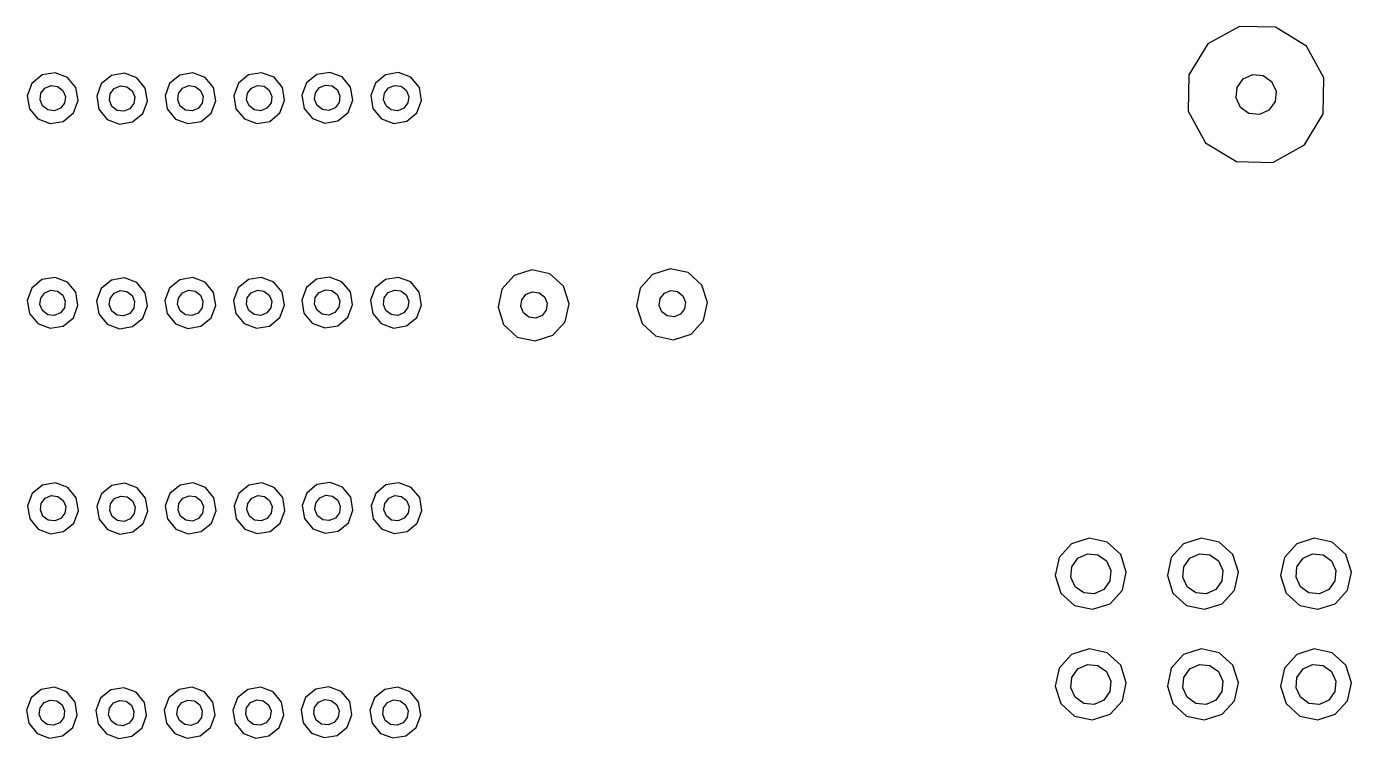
# Model space of a CAD drawing. Extents: x 7 to 220, y 5 to 125.
# Drawn here: x 60.41 to 109.46, y 34.19 to 60.56 of the extents above; entities that cross this region are included whole.
import ezdxf

# ---------------------------------------------------------------- set-up
doc = ezdxf.new("R2010")
doc.units = 0
doc.layers.add('ViasTop', color=7, linetype='CONTINUOUS')

msp = doc.modelspace()

# ---------------------------------------------------------------- linework, layer by layer
at = {"layer": 'ViasTop', "color": 1}
for p, q in [((105.31536, 60.555509), (104.14018, 59.910781)), ((106.65546, 60.526269), (105.31536, 60.555509)), ((107.80141, 59.830893), (106.65546, 60.526269)), ((104.14018, 59.910781), (103.4448, 58.764838)), ((108.44613, 58.655709), (107.80141, 59.830893)), ((60.61095, 58.450392), (60.439731, 57.992145)), ((60.988354, 58.761636), (60.61095, 58.450392)), ((61.470818, 58.842476), (60.988354, 58.761636)), ((61.929065, 58.671257), (61.470818, 58.842476)), ((62.240309, 58.293853), (61.929065, 58.671257)), ((63.17845, 58.434292), (63.007231, 57.976045)), ((63.555854, 58.745536), (63.17845, 58.434292)), ((64.038318, 58.826376), (63.555854, 58.745536)), ((64.496565, 58.655157), (64.038318, 58.826376)), ((64.807809, 58.277753), (64.496565, 58.655157)), ((65.70865, 58.448092), (65.537431, 57.989845)), ((66.086054, 58.759336), (65.70865, 58.448092)), ((66.568518, 58.840176), (66.086054, 58.759336)), ((67.026765, 58.668957), (66.568518, 58.840176)), ((67.338009, 58.291553), (67.026765, 58.668957)), ((68.25515, 58.452392), (68.083931, 57.994145)), ((68.632554, 58.763636), (68.25515, 58.452392)), ((69.115018, 58.844476), (68.632554, 58.763636)), ((69.573265, 58.673257), (69.115018, 58.844476)), ((69.884509, 58.295853), (69.573265, 58.673257)), ((70.77515, 58.465492), (70.603931, 58.007245)), ((71.152554, 58.776736), (70.77515, 58.465492)), ((71.635018, 58.857576), (71.152554, 58.776736)), ((71.255875, 58.291362), (71.481812, 58.385572)), ((71.481812, 58.385572), (71.724584, 58.354192)), ((72.093265, 58.686357), (71.635018, 58.857576)), ((72.404509, 58.308953), (72.093265, 58.686357)), ((73.32645, 58.454092), (73.155231, 57.995845)), ((73.703854, 58.765336), (73.32645, 58.454092)), ((74.186318, 58.846176), (73.703854, 58.765336)), ((74.644565, 58.674957), (74.186318, 58.846176)), ((74.955809, 58.297553), (74.644565, 58.674957)), ((103.4448, 58.764838), (103.4156, 57.424735)), ((105.22819, 58.301572), (105.453, 58.617863)), ((105.453, 58.617863), (105.80584, 58.779375)), ((105.80584, 58.779375), (106.19216, 58.742825)), ((106.19216, 58.742825), (106.50845, 58.518017)), ((106.50845, 58.518017), (106.66996, 58.165181)), ((108.41693, 57.315605), (108.44613, 58.655709)), ((60.439731, 57.992145), (60.520571, 57.509682)), ((60.911732, 57.838936), (60.943112, 58.081707)), ((60.943112, 58.081707), (61.091675, 58.276262)), ((61.091675, 58.276262), (61.317612, 58.370472)), ((61.317612, 58.370472), (61.560384, 58.339092)), ((61.560384, 58.339092), (61.754939, 58.190529)), ((61.754939, 58.190529), (61.849149, 57.964592)), ((61.849149, 57.964592), (61.817769, 57.721821)), ((62.321149, 57.811389), (62.240309, 58.293853)), ((63.007231, 57.976045), (63.088071, 57.493582)), ((63.479232, 57.822836), (63.510612, 58.065607)), ((63.510612, 58.065607), (63.659175, 58.260162)), ((63.659175, 58.260162), (63.885112, 58.354372)), ((63.885112, 58.354372), (64.127884, 58.322992)), ((64.127884, 58.322992), (64.322439, 58.174429)), ((64.322439, 58.174429), (64.416649, 57.948492)), ((64.416649, 57.948492), (64.385269, 57.705721)), ((64.888649, 57.795289), (64.807809, 58.277753)), ((65.537431, 57.989845), (65.618271, 57.507382)), ((66.009432, 57.836636), (66.040812, 58.079407)), ((66.040812, 58.079407), (66.189375, 58.273962)), ((66.189375, 58.273962), (66.415312, 58.368172)), ((66.415312, 58.368172), (66.658084, 58.336792)), ((66.658084, 58.336792), (66.852639, 58.188229)), ((66.852639, 58.188229), (66.946849, 57.962292)), ((66.946849, 57.962292), (66.915469, 57.719521)), ((67.418849, 57.809089), (67.338009, 58.291553)), ((68.083931, 57.994145), (68.164771, 57.511682)), ((68.555932, 57.840936), (68.587312, 58.083707)), ((68.587312, 58.083707), (68.735875, 58.278262)), ((68.735875, 58.278262), (68.961812, 58.372472)), ((68.961812, 58.372472), (69.204584, 58.341092)), ((69.204584, 58.341092), (69.399139, 58.192529)), ((69.399139, 58.192529), (69.493349, 57.966592)), ((69.493349, 57.966592), (69.461969, 57.723821)), ((69.965349, 57.813389), (69.884509, 58.295853)), ((70.603931, 58.007245), (70.684771, 57.524782)), ((71.075932, 57.854036), (71.107312, 58.096807)), ((71.107312, 58.096807), (71.255875, 58.291362)), ((71.724584, 58.354192), (71.919139, 58.205629)), ((71.919139, 58.205629), (72.013349, 57.979692)), ((72.013349, 57.979692), (71.981969, 57.736921)), ((72.485349, 57.826489), (72.404509, 58.308953)), ((73.155231, 57.995845), (73.236071, 57.513382)), ((73.627232, 57.842636), (73.658612, 58.085407)), ((73.658612, 58.085407), (73.807175, 58.279962)), ((73.807175, 58.279962), (74.033112, 58.374172)), ((74.033112, 58.374172), (74.275884, 58.342792)), ((74.275884, 58.342792), (74.470439, 58.194229)), ((74.470439, 58.194229), (74.564649, 57.968292)), ((74.564649, 57.968292), (74.533269, 57.725521)), ((75.036649, 57.815089), (74.955809, 58.297553)), ((105.19169, 57.915252), (105.22819, 58.301572)), ((105.3532, 57.562416), (105.19169, 57.915252)), ((106.66996, 58.165181), (106.63346, 57.778861)), ((60.520571, 57.509682), (60.831815, 57.132278)), ((61.005942, 57.612999), (60.911732, 57.838936)), ((61.200497, 57.464436), (61.005942, 57.612999)), ((61.443269, 57.433056), (61.200497, 57.464436)), ((61.669205, 57.527266), (61.443269, 57.433056)), ((61.817769, 57.721821), (61.669205, 57.527266)), ((62.149929, 57.353142), (62.321149, 57.811389)), ((63.088071, 57.493582), (63.399315, 57.116178)), ((63.573442, 57.596899), (63.479232, 57.822836)), ((63.767997, 57.448336), (63.573442, 57.596899)), ((64.010769, 57.416956), (63.767997, 57.448336)), ((64.236705, 57.511166), (64.010769, 57.416956)), ((64.385269, 57.705721), (64.236705, 57.511166)), ((64.717429, 57.337042), (64.888649, 57.795289)), ((65.618271, 57.507382), (65.929515, 57.129978)), ((66.103642, 57.610699), (66.009432, 57.836636)), ((66.298197, 57.462136), (66.103642, 57.610699)), ((66.540969, 57.430756), (66.298197, 57.462136)), ((66.766905, 57.524966), (66.540969, 57.430756)), ((66.915469, 57.719521), (66.766905, 57.524966)), ((67.247629, 57.350842), (67.418849, 57.809089)), ((68.164771, 57.511682), (68.476015, 57.134278)), ((68.650142, 57.614999), (68.555932, 57.840936)), ((68.844697, 57.466436), (68.650142, 57.614999)), ((69.087469, 57.435056), (68.844697, 57.466436)), ((69.313405, 57.529266), (69.087469, 57.435056)), ((69.461969, 57.723821), (69.313405, 57.529266)), ((69.794129, 57.355142), (69.965349, 57.813389)), ((70.684771, 57.524782), (70.996015, 57.147378)), ((71.170142, 57.628099), (71.075932, 57.854036)), ((71.364697, 57.479536), (71.170142, 57.628099)), ((71.607469, 57.448156), (71.364697, 57.479536)), ((71.833405, 57.542366), (71.607469, 57.448156)), ((71.981969, 57.736921), (71.833405, 57.542366)), ((72.314129, 57.368242), (72.485349, 57.826489)), ((73.236071, 57.513382), (73.547315, 57.135978)), ((73.721442, 57.616699), (73.627232, 57.842636)), ((73.915997, 57.468136), (73.721442, 57.616699)), ((74.158769, 57.436756), (73.915997, 57.468136)), ((74.384705, 57.530966), (74.158769, 57.436756)), ((74.533269, 57.725521), (74.384705, 57.530966)), ((74.865429, 57.356842), (75.036649, 57.815089)), ((103.4156, 57.424735), (104.06033, 56.24955)), ((105.66949, 57.337607), (105.3532, 57.562416)), ((106.40865, 57.462578), (106.05581, 57.301067)), ((106.63346, 57.778861), (106.40865, 57.462578)), ((60.831815, 57.132278), (61.290062, 56.961058)), ((61.290062, 56.961058), (61.772525, 57.041898)), ((61.772525, 57.041898), (62.149929, 57.353142)), ((63.399315, 57.116178), (63.857562, 56.944958)), ((63.857562, 56.944958), (64.340025, 57.025798)), ((64.340025, 57.025798), (64.717429, 57.337042)), ((65.929515, 57.129978), (66.387762, 56.958758)), ((66.387762, 56.958758), (66.870225, 57.039598)), ((66.870225, 57.039598), (67.247629, 57.350842)), ((68.476015, 57.134278), (68.934262, 56.963058)), ((68.934262, 56.963058), (69.416725, 57.043898)), ((69.416725, 57.043898), (69.794129, 57.355142)), ((70.996015, 57.147378), (71.454262, 56.976158)), ((71.454262, 56.976158), (71.936725, 57.056998)), ((71.936725, 57.056998), (72.314129, 57.368242)), ((73.547315, 57.135978), (74.005562, 56.964758)), ((74.005562, 56.964758), (74.488025, 57.045598)), ((74.488025, 57.045598), (74.865429, 57.356842)), ((106.05581, 57.301067), (105.66949, 57.337607)), ((107.72156, 56.169662), (108.41693, 57.315605)), ((104.06033, 56.24955), (105.20627, 55.554175)), ((106.54637, 55.524935), (107.72156, 56.169662)), ((105.20627, 55.554175), (106.54637, 55.524935)), ((79.118548, 51.543509), (78.46953, 51.335489)), ((79.784624, 51.399151), (79.118548, 51.543509)), ((84.240948, 51.585409), (83.59193, 51.377389)), ((84.907024, 51.441051), (84.240948, 51.585409)), ((60.983254, 51.182336), (60.60585, 50.871092)), ((61.465718, 51.263176), (60.983254, 51.182336)), ((61.923965, 51.091957), (61.465718, 51.263176)), ((62.235209, 50.714553), (61.923965, 51.091957)), ((63.550754, 51.166236), (63.17335, 50.854992)), ((64.033218, 51.247076), (63.550754, 51.166236)), ((64.491465, 51.075857), (64.033218, 51.247076)), ((64.802709, 50.698453), (64.491465, 51.075857)), ((66.080954, 51.180036), (65.70355, 50.868792)), ((66.563418, 51.260876), (66.080954, 51.180036)), ((67.021665, 51.089657), (66.563418, 51.260876)), ((67.332909, 50.712253), (67.021665, 51.089657)), ((68.627454, 51.184336), (68.25005, 50.873092)), ((69.109918, 51.265176), (68.627454, 51.184336)), ((69.568165, 51.093957), (69.109918, 51.265176)), ((69.879409, 50.716553), (69.568165, 51.093957)), ((71.147454, 51.197536), (70.77005, 50.886292)), ((71.629918, 51.278376), (71.147454, 51.197536)), ((72.088165, 51.107157), (71.629918, 51.278376)), ((72.399409, 50.729753), (72.088165, 51.107157)), ((73.698754, 51.186036), (73.32135, 50.874792)), ((74.181218, 51.266876), (73.698754, 51.186036)), ((74.639465, 51.095657), (74.181218, 51.266876)), ((74.950709, 50.718253), (74.639465, 51.095657)), ((78.46953, 51.335489), (78.011474, 50.830829)), ((80.289284, 50.941095), (79.784624, 51.399151)), ((83.59193, 51.377389), (83.133874, 50.872729)), ((85.411684, 50.982995), (84.907024, 51.441051)), ((60.60585, 50.871092), (60.434631, 50.412845)), ((60.938012, 50.502407), (61.086575, 50.696962)), ((61.086575, 50.696962), (61.312512, 50.791172)), ((61.312512, 50.791172), (61.555284, 50.759792)), ((61.555284, 50.759792), (61.749839, 50.611229)), ((61.749839, 50.611229), (61.844049, 50.385292)), ((62.316049, 50.232089), (62.235209, 50.714553)), ((63.17335, 50.854992), (63.002131, 50.396745)), ((63.505512, 50.486307), (63.654075, 50.680862)), ((63.654075, 50.680862), (63.880012, 50.775072)), ((63.880012, 50.775072), (64.122784, 50.743692)), ((64.122784, 50.743692), (64.317339, 50.595129)), ((64.317339, 50.595129), (64.411549, 50.369192)), ((64.883549, 50.215989), (64.802709, 50.698453)), ((65.70355, 50.868792), (65.532331, 50.410545)), ((66.035712, 50.500107), (66.184275, 50.694662)), ((66.184275, 50.694662), (66.410212, 50.788872)), ((66.410212, 50.788872), (66.652984, 50.757492)), ((66.652984, 50.757492), (66.847539, 50.608929)), ((66.847539, 50.608929), (66.941749, 50.382992)), ((67.413749, 50.229789), (67.332909, 50.712253)), ((68.25005, 50.873092), (68.078831, 50.414845)), ((68.582212, 50.504407), (68.730775, 50.698962)), ((68.730775, 50.698962), (68.956712, 50.793172)), ((68.956712, 50.793172), (69.199484, 50.761792)), ((69.199484, 50.761792), (69.394039, 50.613229)), ((69.394039, 50.613229), (69.488249, 50.387292)), ((69.960249, 50.234089), (69.879409, 50.716553)), ((70.77005, 50.886292), (70.598831, 50.428045)), ((71.102212, 50.517607), (71.250775, 50.712162)), ((71.250775, 50.712162), (71.476712, 50.806372)), ((71.476712, 50.806372), (71.719484, 50.774992)), ((71.719484, 50.774992), (71.914039, 50.626429)), ((71.914039, 50.626429), (72.008249, 50.400492)), ((72.480249, 50.247289), (72.399409, 50.729753)), ((73.32135, 50.874792), (73.150131, 50.416545)), ((73.653512, 50.506107), (73.802075, 50.700662)), ((73.802075, 50.700662), (74.028012, 50.794872)), ((74.028012, 50.794872), (74.270784, 50.763492)), ((74.270784, 50.763492), (74.465339, 50.614929)), ((74.465339, 50.614929), (74.559549, 50.388992)), ((75.031549, 50.235789), (74.950709, 50.718253)), ((78.011474, 50.830829), (77.867116, 50.164753)), ((78.749392, 50.439377), (78.905413, 50.639575)), ((78.905413, 50.639575), (79.14063, 50.734945)), ((79.14063, 50.734945), (79.392017, 50.699925)), ((79.392017, 50.699925), (79.592215, 50.543905)), ((79.592215, 50.543905), (79.687585, 50.308688)), ((80.497304, 50.292077), (80.289284, 50.941095)), ((83.133874, 50.872729), (82.989516, 50.206653)), ((83.871792, 50.481277), (84.027813, 50.681475)), ((84.027813, 50.681475), (84.26303, 50.776845)), ((84.26303, 50.776845), (84.514417, 50.741825)), ((84.514417, 50.741825), (84.714615, 50.585805)), ((84.714615, 50.585805), (84.809985, 50.350588)), ((85.619704, 50.333977), (85.411684, 50.982995)), ((60.434631, 50.412845), (60.515471, 49.930382)), ((60.906632, 50.259636), (60.938012, 50.502407)), ((61.000842, 50.033699), (60.906632, 50.259636)), ((61.812669, 50.142521), (61.664105, 49.947966)), ((61.844049, 50.385292), (61.812669, 50.142521)), ((62.144829, 49.773842), (62.316049, 50.232089)), ((63.002131, 50.396745), (63.082971, 49.914282)), ((63.474132, 50.243536), (63.505512, 50.486307)), ((63.568342, 50.017599), (63.474132, 50.243536)), ((64.380169, 50.126421), (64.231605, 49.931866)), ((64.411549, 50.369192), (64.380169, 50.126421)), ((64.712329, 49.757742), (64.883549, 50.215989)), ((65.532331, 50.410545), (65.613171, 49.928082)), ((66.004332, 50.257336), (66.035712, 50.500107)), ((66.098542, 50.031399), (66.004332, 50.257336)), ((66.910369, 50.140221), (66.761805, 49.945666)), ((66.941749, 50.382992), (66.910369, 50.140221)), ((67.242529, 49.771542), (67.413749, 50.229789)), ((68.078831, 50.414845), (68.159671, 49.932382)), ((68.550832, 50.261636), (68.582212, 50.504407)), ((68.645042, 50.035699), (68.550832, 50.261636)), ((69.456869, 50.144521), (69.308305, 49.949966)), ((69.488249, 50.387292), (69.456869, 50.144521)), ((69.789029, 49.775842), (69.960249, 50.234089)), ((70.598831, 50.428045), (70.679671, 49.945582)), ((71.070832, 50.274836), (71.102212, 50.517607)), ((71.165042, 50.048899), (71.070832, 50.274836)), ((71.359597, 49.900336), (71.165042, 50.048899)), ((71.976869, 50.157721), (71.828305, 49.963166)), ((72.008249, 50.400492), (71.976869, 50.157721)), ((72.309029, 49.789042), (72.480249, 50.247289)), ((73.150131, 50.416545), (73.230971, 49.934082)), ((73.622132, 50.263336), (73.653512, 50.506107)), ((73.716342, 50.037399), (73.622132, 50.263336)), ((73.910897, 49.888836), (73.716342, 50.037399)), ((74.528169, 50.146221), (74.379605, 49.951666)), ((74.559549, 50.388992), (74.528169, 50.146221)), ((74.860329, 49.777542), (75.031549, 50.235789)), ((77.867116, 50.164753), (78.075136, 49.515735)), ((78.714372, 50.18799), (78.749392, 50.439377)), ((78.809742, 49.952773), (78.714372, 50.18799)), ((79.652565, 50.057301), (79.496545, 49.857102)), ((79.687585, 50.308688), (79.652565, 50.057301)), ((80.352946, 49.626001), (80.497304, 50.292077)), ((82.989516, 50.206653), (83.197536, 49.557635)), ((83.836772, 50.22989), (83.871792, 50.481277)), ((83.932142, 49.994673), (83.836772, 50.22989)), ((84.774965, 50.099201), (84.618945, 49.899002)), ((84.809985, 50.350588), (84.774965, 50.099201)), ((85.475346, 49.667901), (85.619704, 50.333977)), ((60.515471, 49.930382), (60.826715, 49.552978)), ((60.826715, 49.552978), (61.284962, 49.381758)), ((61.195397, 49.885136), (61.000842, 50.033699)), ((61.438169, 49.853756), (61.195397, 49.885136)), ((61.664105, 49.947966), (61.438169, 49.853756)), ((61.767425, 49.462598), (62.144829, 49.773842)), ((63.082971, 49.914282), (63.394215, 49.536878)), ((63.762897, 49.869036), (63.568342, 50.017599)), ((64.005669, 49.837656), (63.762897, 49.869036)), ((64.231605, 49.931866), (64.005669, 49.837656)), ((64.334925, 49.446498), (64.712329, 49.757742)), ((65.613171, 49.928082), (65.924415, 49.550678)), ((65.924415, 49.550678), (66.382662, 49.379458)), ((66.293097, 49.882836), (66.098542, 50.031399)), ((66.535869, 49.851456), (66.293097, 49.882836)), ((66.761805, 49.945666), (66.535869, 49.851456)), ((66.865125, 49.460298), (67.242529, 49.771542)), ((68.159671, 49.932382), (68.470915, 49.554978)), ((68.470915, 49.554978), (68.929162, 49.383758)), ((68.839597, 49.887136), (68.645042, 50.035699)), ((69.082369, 49.855756), (68.839597, 49.887136)), ((69.308305, 49.949966), (69.082369, 49.855756)), ((69.411625, 49.464598), (69.789029, 49.775842)), ((70.679671, 49.945582), (70.990915, 49.568178)), ((70.990915, 49.568178), (71.449162, 49.396958)), ((71.602369, 49.868956), (71.359597, 49.900336)), ((71.828305, 49.963166), (71.602369, 49.868956)), ((71.931625, 49.477798), (72.309029, 49.789042)), ((73.230971, 49.934082), (73.542215, 49.556678)), ((73.542215, 49.556678), (74.000462, 49.385458)), ((74.153669, 49.857456), (73.910897, 49.888836)), ((74.379605, 49.951666), (74.153669, 49.857456)), ((74.482925, 49.466298), (74.860329, 49.777542)), ((79.009941, 49.796752), (78.809742, 49.952773)), ((79.261328, 49.761732), (79.009941, 49.796752)), ((79.496545, 49.857102), (79.261328, 49.761732)), ((79.89489, 49.121341), (80.352946, 49.626001)), ((83.197536, 49.557635), (83.702196, 49.099579)), ((84.132341, 49.838652), (83.932142, 49.994673)), ((84.383728, 49.803632), (84.132341, 49.838652)), ((84.618945, 49.899002), (84.383728, 49.803632)), ((85.01729, 49.163241), (85.475346, 49.667901)), ((61.284962, 49.381758), (61.767425, 49.462598)), ((63.394215, 49.536878), (63.852462, 49.365658)), ((63.852462, 49.365658), (64.334925, 49.446498)), ((66.382662, 49.379458), (66.865125, 49.460298)), ((68.929162, 49.383758), (69.411625, 49.464598)), ((71.449162, 49.396958), (71.931625, 49.477798)), ((74.000462, 49.385458), (74.482925, 49.466298)), ((78.075136, 49.515735), (78.579796, 49.057679)), ((78.579796, 49.057679), (79.245872, 48.913321)), ((79.245872, 48.913321), (79.89489, 49.121341)), ((83.702196, 49.099579), (84.368272, 48.955221)), ((84.368272, 48.955221), (85.01729, 49.163241)), ((71.646218, 43.671976), (71.163754, 43.591136)), ((72.104465, 43.500757), (71.646218, 43.671976)), ((74.197518, 43.660476), (73.715054, 43.579636)), ((74.655765, 43.489257), (74.197518, 43.660476)), ((60.62215, 43.264692), (60.450931, 42.806445)), ((60.999554, 43.575936), (60.62215, 43.264692)), ((61.482018, 43.656776), (60.999554, 43.575936)), ((61.102875, 43.090562), (61.328812, 43.184772)), ((61.328812, 43.184772), (61.571584, 43.153392)), ((61.940265, 43.485557), (61.482018, 43.656776)), ((62.251509, 43.108153), (61.940265, 43.485557)), ((63.18965, 43.248592), (63.018431, 42.790345)), ((63.567054, 43.559836), (63.18965, 43.248592)), ((64.049518, 43.640676), (63.567054, 43.559836)), ((64.507765, 43.469457), (64.049518, 43.640676)), ((64.819009, 43.092053), (64.507765, 43.469457)), ((65.71985, 43.262392), (65.548631, 42.804145)), ((66.097254, 43.573636), (65.71985, 43.262392)), ((66.579718, 43.654476), (66.097254, 43.573636)), ((66.200575, 43.088262), (66.426512, 43.182472)), ((66.426512, 43.182472), (66.669284, 43.151092)), ((67.037965, 43.483257), (66.579718, 43.654476)), ((67.349209, 43.105853), (67.037965, 43.483257)), ((68.26635, 43.266692), (68.095131, 42.808445)), ((68.643754, 43.577936), (68.26635, 43.266692)), ((69.126218, 43.658776), (68.643754, 43.577936)), ((68.747075, 43.092562), (68.973012, 43.186772)), ((68.973012, 43.186772), (69.215784, 43.155392)), ((69.584465, 43.487557), (69.126218, 43.658776)), ((69.895709, 43.110153), (69.584465, 43.487557)), ((70.78635, 43.279892), (70.615131, 42.821645)), ((71.163754, 43.591136), (70.78635, 43.279892)), ((71.267075, 43.105762), (71.493012, 43.199972)), ((71.493012, 43.199972), (71.735784, 43.168592)), ((72.415709, 43.123353), (72.104465, 43.500757)), ((73.33765, 43.268392), (73.166431, 42.810145)), ((73.715054, 43.579636), (73.33765, 43.268392)), ((73.818375, 43.094262), (74.044312, 43.188472)), ((74.044312, 43.188472), (74.287084, 43.157092)), ((74.967009, 43.111853), (74.655765, 43.489257)), ((60.450931, 42.806445), (60.531771, 42.323982)), ((60.922932, 42.653236), (60.954312, 42.896007)), ((60.954312, 42.896007), (61.102875, 43.090562)), ((61.571584, 43.153392), (61.766139, 43.004829)), ((61.766139, 43.004829), (61.860349, 42.778892)), ((61.860349, 42.778892), (61.828969, 42.536121)), ((62.332349, 42.625689), (62.251509, 43.108153)), ((63.018431, 42.790345), (63.099271, 42.307882)), ((63.490432, 42.637136), (63.521812, 42.879907)), ((63.521812, 42.879907), (63.670375, 43.074462)), ((63.670375, 43.074462), (63.896312, 43.168672)), ((63.896312, 43.168672), (64.139084, 43.137292)), ((64.139084, 43.137292), (64.333639, 42.988729)), ((64.333639, 42.988729), (64.427849, 42.762792)), ((64.427849, 42.762792), (64.396469, 42.520021)), ((64.899849, 42.609589), (64.819009, 43.092053)), ((65.548631, 42.804145), (65.629471, 42.321682)), ((66.020632, 42.650936), (66.052012, 42.893707)), ((66.052012, 42.893707), (66.200575, 43.088262)), ((66.669284, 43.151092), (66.863839, 43.002529)), ((66.863839, 43.002529), (66.958049, 42.776592)), ((66.958049, 42.776592), (66.926669, 42.533821)), ((67.430049, 42.623389), (67.349209, 43.105853)), ((68.095131, 42.808445), (68.175971, 42.325982)), ((68.567132, 42.655236), (68.598512, 42.898007)), ((68.598512, 42.898007), (68.747075, 43.092562)), ((69.215784, 43.155392), (69.410339, 43.006829)), ((69.410339, 43.006829), (69.504549, 42.780892)), ((69.504549, 42.780892), (69.473169, 42.538121)), ((69.976549, 42.627689), (69.895709, 43.110153)), ((70.615131, 42.821645), (70.695971, 42.339182)), ((71.087132, 42.668436), (71.118512, 42.911207)), ((71.118512, 42.911207), (71.267075, 43.105762)), ((71.735784, 43.168592), (71.930339, 43.020029)), ((71.930339, 43.020029), (72.024549, 42.794092)), ((72.024549, 42.794092), (71.993169, 42.551321)), ((72.496549, 42.640889), (72.415709, 43.123353)), ((73.166431, 42.810145), (73.247271, 42.327682)), ((73.638432, 42.656936), (73.669812, 42.899707)), ((73.669812, 42.899707), (73.818375, 43.094262)), ((74.287084, 43.157092), (74.481639, 43.008529)), ((74.481639, 43.008529), (74.575849, 42.782592)), ((74.575849, 42.782592), (74.544469, 42.539821)), ((75.047849, 42.629389), (74.967009, 43.111853)), ((60.531771, 42.323982), (60.843015, 41.946578)), ((61.017142, 42.427299), (60.922932, 42.653236)), ((61.211697, 42.278736), (61.017142, 42.427299)), ((61.454469, 42.247356), (61.211697, 42.278736)), ((61.680405, 42.341566), (61.454469, 42.247356)), ((61.828969, 42.536121), (61.680405, 42.341566)), ((62.161129, 42.167442), (62.332349, 42.625689)), ((63.099271, 42.307882), (63.410515, 41.930478)), ((63.584642, 42.411199), (63.490432, 42.637136)), ((63.779197, 42.262636), (63.584642, 42.411199)), ((64.021969, 42.231256), (63.779197, 42.262636)), ((64.247905, 42.325466), (64.021969, 42.231256)), ((64.396469, 42.520021), (64.247905, 42.325466)), ((64.728629, 42.151342), (64.899849, 42.609589)), ((65.629471, 42.321682), (65.940715, 41.944278)), ((66.114842, 42.424999), (66.020632, 42.650936)), ((66.309397, 42.276436), (66.114842, 42.424999)), ((66.552169, 42.245056), (66.309397, 42.276436)), ((66.778105, 42.339266), (66.552169, 42.245056)), ((66.926669, 42.533821), (66.778105, 42.339266)), ((67.258829, 42.165142), (67.430049, 42.623389)), ((68.175971, 42.325982), (68.487215, 41.948578)), ((68.661342, 42.429299), (68.567132, 42.655236)), ((68.855897, 42.280736), (68.661342, 42.429299)), ((69.098669, 42.249356), (68.855897, 42.280736)), ((69.324605, 42.343566), (69.098669, 42.249356)), ((69.473169, 42.538121), (69.324605, 42.343566)), ((69.805329, 42.169442), (69.976549, 42.627689)), ((70.695971, 42.339182), (71.007215, 41.961778)), ((71.181342, 42.442499), (71.087132, 42.668436)), ((71.375897, 42.293936), (71.181342, 42.442499)), ((71.618669, 42.262556), (71.375897, 42.293936)), ((71.844605, 42.356766), (71.618669, 42.262556)), ((71.993169, 42.551321), (71.844605, 42.356766)), ((72.325329, 42.182642), (72.496549, 42.640889)), ((73.247271, 42.327682), (73.558515, 41.950278)), ((73.732642, 42.430999), (73.638432, 42.656936)), ((73.927197, 42.282436), (73.732642, 42.430999)), ((74.169969, 42.251056), (73.927197, 42.282436)), ((74.395905, 42.345266), (74.169969, 42.251056)), ((74.544469, 42.539821), (74.395905, 42.345266)), ((74.876629, 42.171142), (75.047849, 42.629389)), ((60.843015, 41.946578), (61.301262, 41.775358)), ((61.301262, 41.775358), (61.783725, 41.856198)), ((61.783725, 41.856198), (62.161129, 42.167442)), ((63.410515, 41.930478), (63.868762, 41.759258)), ((63.868762, 41.759258), (64.351225, 41.840098)), ((64.351225, 41.840098), (64.728629, 42.151342)), ((65.940715, 41.944278), (66.398962, 41.773058)), ((66.398962, 41.773058), (66.881425, 41.853898)), ((66.881425, 41.853898), (67.258829, 42.165142)), ((68.487215, 41.948578), (68.945462, 41.777358)), ((68.945462, 41.777358), (69.427925, 41.858198)), ((69.427925, 41.858198), (69.805329, 42.169442)), ((71.007215, 41.961778), (71.465462, 41.790558)), ((71.465462, 41.790558), (71.947925, 41.871398)), ((71.947925, 41.871398), (72.325329, 42.182642)), ((73.558515, 41.950278), (74.016762, 41.779058)), ((74.016762, 41.779058), (74.499225, 41.859898)), ((74.499225, 41.859898), (74.876629, 42.171142)), ((99.10023, 41.397237), (98.64218, 40.892577)), ((99.74925, 41.605258), (99.10023, 41.397237)), ((100.41533, 41.4609), (99.74925, 41.605258)), ((100.91999, 41.002844), (100.41533, 41.4609)), ((103.24943, 41.397237), (102.79138, 40.892577)), ((103.89845, 41.605258), (103.24943, 41.397237)), ((104.56453, 41.4609), (103.89845, 41.605258)), ((105.06919, 41.002844), (104.56453, 41.4609)), ((107.43703, 41.397237), (106.97898, 40.892577)), ((108.08605, 41.605258), (107.43703, 41.397237)), ((108.75213, 41.4609), (108.08605, 41.605258)), ((109.25679, 41.002844), (108.75213, 41.4609)), ((98.64218, 40.892577), (98.49782, 40.226501)), ((99.11026, 40.551513), (99.33507, 40.867804)), ((99.33507, 40.867804), (99.68791, 41.029316)), ((99.68791, 41.029316), (100.07423, 40.992766)), ((100.07423, 40.992766), (100.39052, 40.767957)), ((100.39052, 40.767957), (100.55203, 40.415122)), ((101.12801, 40.353826), (100.91999, 41.002844)), ((102.79138, 40.892577), (102.64702, 40.226501)), ((103.25946, 40.551513), (103.48427, 40.867804)), ((103.48427, 40.867804), (103.83711, 41.029316)), ((103.83711, 41.029316), (104.22343, 40.992766)), ((104.22343, 40.992766), (104.53972, 40.767957)), ((104.53972, 40.767957), (104.70123, 40.415122)), ((105.27721, 40.353826), (105.06919, 41.002844)), ((106.97898, 40.892577), (106.83462, 40.226501)), ((107.44706, 40.551513), (107.67187, 40.867804)), ((107.67187, 40.867804), (108.02471, 41.029316)), ((108.02471, 41.029316), (108.41103, 40.992766)), ((108.41103, 40.992766), (108.72732, 40.767957)), ((108.72732, 40.767957), (108.88883, 40.415122)), ((109.46481, 40.353826), (109.25679, 41.002844)), ((98.49782, 40.226501), (98.70584, 39.577483)), ((99.07376, 40.165192), (99.11026, 40.551513)), ((100.55203, 40.415122), (100.51553, 40.028801)), ((100.98365, 39.68775), (101.12801, 40.353826)), ((102.64702, 40.226501), (102.85504, 39.577483)), ((103.22296, 40.165192), (103.25946, 40.551513)), ((104.70123, 40.415122), (104.66473, 40.028801)), ((105.13285, 39.68775), (105.27721, 40.353826)), ((106.83462, 40.226501), (107.04264, 39.577483)), ((107.41056, 40.165192), (107.44706, 40.551513)), ((108.88883, 40.415122), (108.85233, 40.028801)), ((109.32045, 39.68775), (109.46481, 40.353826)), ((99.23527, 39.812357), (99.07376, 40.165192)), ((99.55156, 39.587548), (99.23527, 39.812357)), ((100.51553, 40.028801), (100.29072, 39.712519)), ((103.38447, 39.812357), (103.22296, 40.165192)), ((103.70076, 39.587548), (103.38447, 39.812357)), ((104.66473, 40.028801), (104.43992, 39.712519)), ((107.57207, 39.812357), (107.41056, 40.165192)), ((107.88836, 39.587548), (107.57207, 39.812357)), ((108.85233, 40.028801), (108.62752, 39.712519)), ((98.70584, 39.577483), (99.2105, 39.119428)), ((99.93788, 39.551008), (99.55156, 39.587548)), ((100.29072, 39.712519), (99.93788, 39.551008)), ((100.52559, 39.18309), (100.98365, 39.68775)), ((102.85504, 39.577483), (103.3597, 39.119428)), ((104.08708, 39.551008), (103.70076, 39.587548)), ((104.43992, 39.712519), (104.08708, 39.551008)), ((104.67479, 39.18309), (105.13285, 39.68775)), ((107.04264, 39.577483), (107.5473, 39.119428)), ((108.27468, 39.551008), (107.88836, 39.587548)), ((108.62752, 39.712519), (108.27468, 39.551008)), ((108.86239, 39.18309), (109.32045, 39.68775)), ((99.2105, 39.119428), (99.87658, 38.97507)), ((99.87658, 38.97507), (100.52559, 39.18309)), ((103.3597, 39.119428), (104.02578, 38.97507)), ((104.02578, 38.97507), (104.67479, 39.18309)), ((107.5473, 39.119428), (108.21338, 38.97507)), ((108.21338, 38.97507), (108.86239, 39.18309)), ((99.10023, 37.302537), (98.64218, 36.797877)), ((99.74925, 37.510558), (99.10023, 37.302537)), ((100.41533, 37.3662), (99.74925, 37.510558)), ((100.91999, 36.908144), (100.41533, 37.3662)), ((103.24943, 37.302537), (102.79138, 36.797877)), ((103.89845, 37.510558), (103.24943, 37.302537)), ((104.56453, 37.3662), (103.89845, 37.510558)), ((105.06919, 36.908144), (104.56453, 37.3662)), ((107.43703, 37.302537), (106.97898, 36.797877)), ((108.08605, 37.510558), (107.43703, 37.302537)), ((108.75213, 37.3662), (108.08605, 37.510558)), ((109.25679, 36.908144), (108.75213, 37.3662)), ((98.64218, 36.797877), (98.49782, 36.131801)), ((99.33507, 36.773104), (99.68791, 36.934616)), ((99.68791, 36.934616), (100.07423, 36.898066)), ((100.07423, 36.898066), (100.39052, 36.673257)), ((101.12801, 36.259126), (100.91999, 36.908144)), ((102.79138, 36.797877), (102.64702, 36.131801)), ((103.48427, 36.773104), (103.83711, 36.934616)), ((103.83711, 36.934616), (104.22343, 36.898066)), ((104.22343, 36.898066), (104.53972, 36.673257)), ((105.27721, 36.259126), (105.06919, 36.908144)), ((106.97898, 36.797877), (106.83462, 36.131801)), ((107.67187, 36.773104), (108.02471, 36.934616)), ((108.02471, 36.934616), (108.41103, 36.898066)), ((108.41103, 36.898066), (108.72732, 36.673257)), ((109.46481, 36.259126), (109.25679, 36.908144)), ((99.07376, 36.070492), (99.11026, 36.456813)), ((99.11026, 36.456813), (99.33507, 36.773104)), ((100.39052, 36.673257), (100.55203, 36.320422)), ((100.55203, 36.320422), (100.51553, 35.934101)), ((103.22296, 36.070492), (103.25946, 36.456813)), ((103.25946, 36.456813), (103.48427, 36.773104)), ((104.53972, 36.673257), (104.70123, 36.320422)), ((104.70123, 36.320422), (104.66473, 35.934101)), ((107.41056, 36.070492), (107.44706, 36.456813)), ((107.44706, 36.456813), (107.67187, 36.773104)), ((108.72732, 36.673257), (108.88883, 36.320422)), ((108.88883, 36.320422), (108.85233, 35.934101)), ((60.958054, 36.008936), (60.58065, 35.697692)), ((61.440518, 36.089776), (60.958054, 36.008936)), ((61.898765, 35.918557), (61.440518, 36.089776)), ((62.210009, 35.541153), (61.898765, 35.918557)), ((63.525554, 35.992936), (63.14815, 35.681692)), ((64.008018, 36.073776), (63.525554, 35.992936)), ((64.466265, 35.902557), (64.008018, 36.073776)), ((64.777509, 35.525153), (64.466265, 35.902557)), ((66.055754, 36.006636), (65.67835, 35.695392)), ((66.538218, 36.087476), (66.055754, 36.006636)), ((66.996465, 35.916257), (66.538218, 36.087476)), ((67.307709, 35.538853), (66.996465, 35.916257)), ((68.602254, 36.011036), (68.22485, 35.699792)), ((69.084718, 36.091876), (68.602254, 36.011036)), ((69.542965, 35.920657), (69.084718, 36.091876)), ((69.854209, 35.543253), (69.542965, 35.920657)), ((71.122254, 36.024136), (70.74485, 35.712892)), ((71.604718, 36.104976), (71.122254, 36.024136)), ((72.062965, 35.933757), (71.604718, 36.104976)), ((72.374209, 35.556353), (72.062965, 35.933757)), ((73.673554, 36.012736), (73.29615, 35.701492)), ((74.156018, 36.093576), (73.673554, 36.012736)), ((74.614265, 35.922357), (74.156018, 36.093576)), ((74.925509, 35.544953), (74.614265, 35.922357)), ((98.49782, 36.131801), (98.70584, 35.482783)), ((99.23527, 35.717657), (99.07376, 36.070492)), ((100.51553, 35.934101), (100.29072, 35.617819)), ((100.98365, 35.59305), (101.12801, 36.259126)), ((102.64702, 36.131801), (102.85504, 35.482783)), ((103.38447, 35.717657), (103.22296, 36.070492)), ((104.66473, 35.934101), (104.43992, 35.617819)), ((105.13285, 35.59305), (105.27721, 36.259126)), ((106.83462, 36.131801), (107.04264, 35.482783)), ((107.57207, 35.717657), (107.41056, 36.070492)), ((108.85233, 35.934101), (108.62752, 35.617819)), ((109.32045, 35.59305), (109.46481, 36.259126)), ((60.58065, 35.697692), (60.409431, 35.239445)), ((60.881432, 35.086236), (60.912812, 35.329007)), ((60.912812, 35.329007), (61.061375, 35.523562)), ((61.061375, 35.523562), (61.287312, 35.617772)), ((61.287312, 35.617772), (61.530084, 35.586392)), ((61.530084, 35.586392), (61.724639, 35.437829)), ((61.724639, 35.437829), (61.818849, 35.211892)), ((62.290849, 35.058689), (62.210009, 35.541153)), ((63.14815, 35.681692), (62.976931, 35.223445)), ((63.480312, 35.313007), (63.628875, 35.507562)), ((63.628875, 35.507562), (63.854812, 35.601772)), ((63.854812, 35.601772), (64.097584, 35.570392)), ((64.097584, 35.570392), (64.292139, 35.421829)), ((64.292139, 35.421829), (64.386349, 35.195892)), ((64.858349, 35.042689), (64.777509, 35.525153)), ((65.67835, 35.695392), (65.507131, 35.237145)), ((65.979132, 35.083936), (66.010512, 35.326707)), ((66.010512, 35.326707), (66.159075, 35.521262)), ((66.159075, 35.521262), (66.385012, 35.615472)), ((66.385012, 35.615472), (66.627784, 35.584092)), ((66.627784, 35.584092), (66.822339, 35.435529)), ((66.822339, 35.435529), (66.916549, 35.209592)), ((67.388549, 35.056389), (67.307709, 35.538853)), ((68.22485, 35.699792), (68.053631, 35.241545)), ((68.525632, 35.088336), (68.557012, 35.331107)), ((68.557012, 35.331107), (68.705575, 35.525662)), ((68.705575, 35.525662), (68.931512, 35.619872)), ((68.931512, 35.619872), (69.174284, 35.588492)), ((69.174284, 35.588492), (69.368839, 35.439929)), ((69.368839, 35.439929), (69.463049, 35.213992)), ((69.935049, 35.060789), (69.854209, 35.543253)), ((70.74485, 35.712892), (70.573631, 35.254645)), ((71.045632, 35.101436), (71.077012, 35.344207)), ((71.077012, 35.344207), (71.225575, 35.538762)), ((71.225575, 35.538762), (71.451512, 35.632972)), ((71.451512, 35.632972), (71.694284, 35.601592)), ((71.694284, 35.601592), (71.888839, 35.453029)), ((71.888839, 35.453029), (71.983049, 35.227092)), ((72.455049, 35.073889), (72.374209, 35.556353)), ((73.29615, 35.701492), (73.124931, 35.243245)), ((73.596932, 35.090036), (73.628312, 35.332807)), ((73.628312, 35.332807), (73.776875, 35.527362)), ((73.776875, 35.527362), (74.002812, 35.621572)), ((74.002812, 35.621572), (74.245584, 35.590192)), ((74.245584, 35.590192), (74.440139, 35.441629)), ((74.440139, 35.441629), (74.534349, 35.215692)), ((75.006349, 35.062489), (74.925509, 35.544953)), ((98.70584, 35.482783), (99.2105, 35.024728)), ((99.55156, 35.492848), (99.23527, 35.717657)), ((99.93788, 35.456308), (99.55156, 35.492848)), ((100.29072, 35.617819), (99.93788, 35.456308)), ((100.52559, 35.08839), (100.98365, 35.59305)), ((102.85504, 35.482783), (103.3597, 35.024728)), ((103.70076, 35.492848), (103.38447, 35.717657)), ((104.08708, 35.456308), (103.70076, 35.492848)), ((104.43992, 35.617819), (104.08708, 35.456308)), ((104.67479, 35.08839), (105.13285, 35.59305)), ((107.04264, 35.482783), (107.5473, 35.024728)), ((107.88836, 35.492848), (107.57207, 35.717657)), ((108.27468, 35.456308), (107.88836, 35.492848)), ((108.62752, 35.617819), (108.27468, 35.456308)), ((108.86239, 35.08839), (109.32045, 35.59305)), ((60.409431, 35.239445), (60.490271, 34.756982)), ((60.975642, 34.860299), (60.881432, 35.086236)), ((61.170197, 34.711736), (60.975642, 34.860299)), ((61.787469, 34.969121), (61.638905, 34.774566)), ((61.818849, 35.211892), (61.787469, 34.969121)), ((62.119629, 34.600442), (62.290849, 35.058689)), ((62.976931, 35.223445), (63.057771, 34.740982)), ((63.448932, 35.070236), (63.480312, 35.313007)), ((63.543142, 34.844299), (63.448932, 35.070236)), ((63.737697, 34.695736), (63.543142, 34.844299)), ((64.354969, 34.953121), (64.206405, 34.758566)), ((64.386349, 35.195892), (64.354969, 34.953121)), ((64.687129, 34.584442), (64.858349, 35.042689)), ((65.507131, 35.237145), (65.587971, 34.754682)), ((66.073342, 34.857999), (65.979132, 35.083936)), ((66.267897, 34.709436), (66.073342, 34.857999)), ((66.885169, 34.966821), (66.736605, 34.772266)), ((66.916549, 35.209592), (66.885169, 34.966821)), ((67.217329, 34.598142), (67.388549, 35.056389)), ((68.053631, 35.241545), (68.134471, 34.759082)), ((68.619842, 34.862399), (68.525632, 35.088336)), ((68.814397, 34.713836), (68.619842, 34.862399)), ((69.431669, 34.971221), (69.283105, 34.776666)), ((69.463049, 35.213992), (69.431669, 34.971221)), ((69.763829, 34.602542), (69.935049, 35.060789)), ((70.573631, 35.254645), (70.654471, 34.772182)), ((71.139842, 34.875499), (71.045632, 35.101436)), ((71.334397, 34.726936), (71.139842, 34.875499)), ((71.951669, 34.984321), (71.803105, 34.789766)), ((71.983049, 35.227092), (71.951669, 34.984321)), ((72.283829, 34.615642), (72.455049, 35.073889)), ((73.124931, 35.243245), (73.205771, 34.760782)), ((73.691142, 34.864099), (73.596932, 35.090036)), ((73.885697, 34.715536), (73.691142, 34.864099)), ((74.502969, 34.972921), (74.354405, 34.778366)), ((74.534349, 35.215692), (74.502969, 34.972921)), ((74.835129, 34.604242), (75.006349, 35.062489)), ((99.2105, 35.024728), (99.87658, 34.88037)), ((99.87658, 34.88037), (100.52559, 35.08839)), ((103.3597, 35.024728), (104.02578, 34.88037)), ((104.02578, 34.88037), (104.67479, 35.08839)), ((107.5473, 35.024728), (108.21338, 34.88037)), ((108.21338, 34.88037), (108.86239, 35.08839)), ((60.490271, 34.756982), (60.801515, 34.379578)), ((60.801515, 34.379578), (61.259762, 34.208358)), ((61.412969, 34.680356), (61.170197, 34.711736)), ((61.638905, 34.774566), (61.412969, 34.680356)), ((61.742225, 34.289198), (62.119629, 34.600442)), ((63.057771, 34.740982), (63.369015, 34.363578)), ((63.369015, 34.363578), (63.827262, 34.192358)), ((63.980469, 34.664356), (63.737697, 34.695736)), ((64.206405, 34.758566), (63.980469, 34.664356)), ((64.309725, 34.273198), (64.687129, 34.584442)), ((65.587971, 34.754682), (65.899215, 34.377278)), ((65.899215, 34.377278), (66.357462, 34.206058)), ((66.510669, 34.678056), (66.267897, 34.709436)), ((66.736605, 34.772266), (66.510669, 34.678056)), ((66.839925, 34.286898), (67.217329, 34.598142)), ((68.134471, 34.759082), (68.445715, 34.381678)), ((68.445715, 34.381678), (68.903962, 34.210458)), ((69.057169, 34.682456), (68.814397, 34.713836)), ((69.283105, 34.776666), (69.057169, 34.682456)), ((69.386425, 34.291298), (69.763829, 34.602542)), ((70.654471, 34.772182), (70.965715, 34.394778)), ((70.965715, 34.394778), (71.423962, 34.223558)), ((71.577169, 34.695556), (71.334397, 34.726936)), ((71.803105, 34.789766), (71.577169, 34.695556)), ((71.906425, 34.304398), (72.283829, 34.615642)), ((73.205771, 34.760782), (73.517015, 34.383378)), ((73.517015, 34.383378), (73.975262, 34.212158)), ((74.128469, 34.684156), (73.885697, 34.715536)), ((74.354405, 34.778366), (74.128469, 34.684156)), ((74.457725, 34.292998), (74.835129, 34.604242)), ((61.259762, 34.208358), (61.742225, 34.289198)), ((63.827262, 34.192358), (64.309725, 34.273198)), ((66.357462, 34.206058), (66.839925, 34.286898)), ((68.903962, 34.210458), (69.386425, 34.291298)), ((71.423962, 34.223558), (71.906425, 34.304398)), ((73.975262, 34.212158), (74.457725, 34.292998))]:
    msp.add_line(p, q, dxfattribs=at)

doc.saveas('drawing.dxf')
